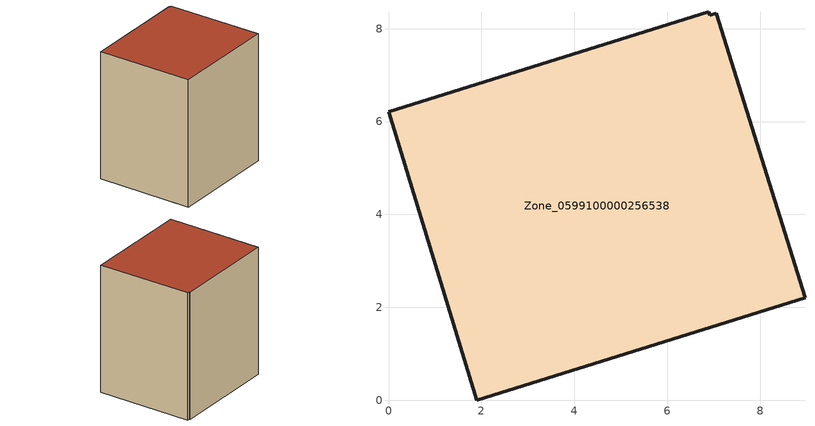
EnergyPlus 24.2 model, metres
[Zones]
Zone_0599100000256538
 floor ground (C_G): 7.06,8.33 8.97,2.21 1.9,0 0,6.21 6.9,8.37 6.92,8.29 z0
 wall outside (C_F): 1.9,0 8.97,2.21 7.06,8.33 6.92,8.29 6.9,8.37 0,6.21 1.9,0 z0:8.63
 roof outside (C_R): 8.97,2.21 7.06,8.33 6.92,8.29 6.9,8.37 0,6.21 1.9,0 z8.63
[BUILDING]
Pand.0599100000256538: North Axis=0; Terrain=City; Loads Convergence Tolerance Value=0.04; Temperature Convergence Tolerance Value=0.4; Solar Distribution=FullExterior; Maximum Number of Warmup Days=25; Minimum Number of Warmup Days=1
[Site:Location]
Rotterdam.The.Hague.AP_ZH_NLD Design_Conditions: Latitude=51.96; Longitude=4.45; Time Zone=1; Elevation=-4.5
[SITE:GROUNDTEMPERATURE:BUILDINGSURFACE]
18, 18, 18, 18, 18, 18, 18, 18, 18, 18, 18, 18
[MATERIAL] Thermal Absorptance=0.9; Solar Absorptance=0.7; Visible Absorptance=0.7
Name | Roughness | Thickness | Conductivity | Density | Specific Heat
G.TI.1975-1991 | MediumSmooth | 0.15 | 0.288461 | 540 | 1210
F.TI.1975-1991 | Rough | 0.3 | 0.230769 | 1920 | 840
R.TI.1975-1991 | MediumRough | 0.2 | 0.153846 | 1500 | 1000
[CONSTRUCTION]
C_G: G.TI.1975-1991
C_F: F.TI.1975-1991
C_R: R.TI.1975-1991
[ZONE]
Zone_0599100000256538: Type=1; Multiplier=1; Ceiling Height=Autocalculate; Volume=Autocalculate; Floor Area=autocalculate; Part of Total Floor Area=Yes
[ZONEINFILTRATION:DESIGNFLOWRATE]
Infil_Zone_0599100000256538: Zone or ZoneList or Space or SpaceList=Zone_0599100000256538; Schedule=AlwaysOn; Design Flow Rate Calculation Method=Flow/Area; Flow Rate per Floor Area=0.003; Constant Term Coefficient=1; Temperature Term Coefficient=0; Velocity Term Coefficient=0; Velocity Squared Term Coefficient=0
[HVACTEMPLATE:ZONE:IDEALLOADSAIRSYSTEM]
Zone_0599100000256538: Maximum Heating Supply Air Temperature=50; Minimum Cooling Supply Air Temperature=13; Maximum Heating Supply Air Humidity Ratio=0.0156; Minimum Cooling Supply Air Humidity Ratio=0.0077; Heating Limit=NoLimit; Cooling Limit=NoLimit; Dehumidification Control Type=ConstantSensibleHeatRatio; Cooling Sensible Heat Ratio=0.7; Dehumidification Setpoint=60; Humidification Control Type=None; Humidification Setpoint=30; Outdoor Air Method=None; Outdoor Air Flow Rate per Person=0.00944; Outdoor Air Flow Rate per Zone Floor Area=0; Outdoor Air Flow Rate per Zone=0; Demand Controlled Ventilation Type=None; Outdoor Air Economizer Type=NoEconomizer; Heat Recovery Type=None; Sensible Heat Recovery Effectiveness=0.7; Latent Heat Recovery Effectiveness=0.65
[ZONECONTROL:THERMOSTAT]
ThermostatControl_Zone_0599100000256538: Zone or ZoneList=Zone_0599100000256538; Control Type Schedule=DualSetpointControlType; Control 1=Thermostat_Zone_0599100000256538; Temperature Difference Between Cutout And Setpoint=0
[THERMOSTATSETPOINT:DUALSETPOINT]
Thermostat_Zone_0599100000256538: Heating Setpoint Temperature Schedule=HeatingSetpoint_Zone_0599100000256538; Cooling Setpoint Temperature Schedule=CoolingSetpoint_Zone_0599100000256538
[SCHEDULE:COMPACT]
HeatingSetpoint_Zone_0599100000256538: Through: 12/31, For: AllDays, Until: 24:00, 21
CoolingSetpoint_Zone_0599100000256538: Through: 12/31, For: AllDays, Until: 24:00, 24
DualSetpointControlType: Through: 12/31, For: AllDays, Until: 24:00, 4
AlwaysOn: Through: 12/31, For: AllDays, Until: 24:00, 1
